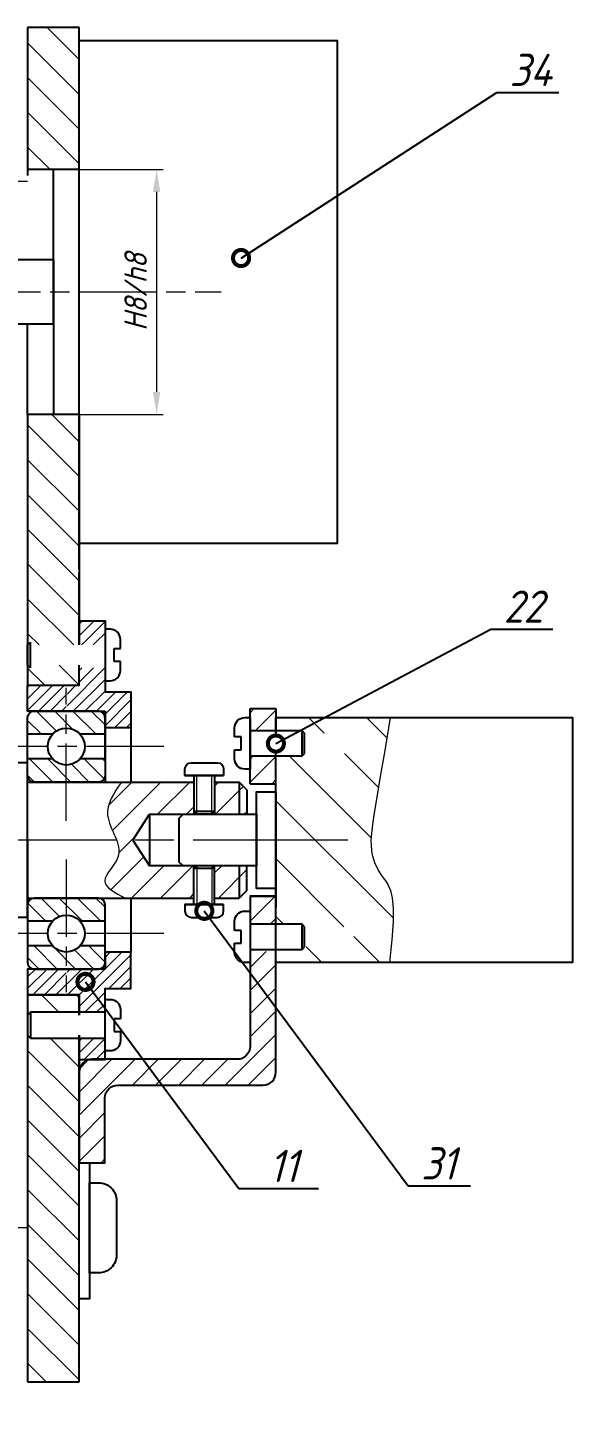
# Model space of a CAD drawing. Header units: millimetres. Extents: x 0 to 841, y 0 to 594.
# Drawn here: x 488.1 to 572.7, y 210.9 to 424.6 of the extents above; entities that cross this region are included whole.
import ezdxf
from ezdxf import colors
from ezdxf.entities.mleader import LeaderData, LeaderLine
from ezdxf.math import Vec2, Vec3

# ---------------------------------------------------------------- set-up
doc = ezdxf.new("R2010")
doc.units = ezdxf.units.MM
doc.linetypes.add('AM_ISO08W050', pattern=[18, 12, -1.5, 3, -1.5])
doc.linetypes.add('AM_ISO08W050x2', pattern=[9, 6, -0.75, 1.5, -0.75])
doc.layers.get('0').update_dxf_attribs({"lineweight": 80})
for name, color, linetype, lineweight in [('AM_0', 7, 'Continuous', 25), ('AM_4', 3, 'Continuous', 9), ('AM_4N', 3, 'Continuous', 9), ('AM_5', 3, 'Continuous', 9), ('AM_7', 4, 'AM_ISO08W050', 9), ('AM_8', 1, 'Continuous', 9), ('основные', 7, 'Continuous', 25), ('тонкие', 2, 'Continuous', 9)]:
    doc.layers.add(name, color=color, linetype=linetype, lineweight=lineweight)
doc.styles.get("Standard").update_dxf_attribs({"font": 'geniso.shx', "oblique": 15})
doc.dimstyles.new('AM_GOST$0', dxfattribs={"dimtxt": 3.5, "dimasz": 3.5, "dimexe": 1, "dimexo": 1, "dimgap": 1.5, "dimtad": 1, "dimtoh": 1, "dimtxsty": 'Standard', "dimcen": 0, "dimclrd": 256, "dimclre": 256, "dimclrt": 2, "dimadec": 0, "dimazin": 2, "dimtp": 0.1, "dimtm": 0.1, "dimtfac": 0.71, "dimtmove": 0, "dimatfit": 3, "dimfxl": 1, "dimtolj": 1, "dimlwd": -1, "dimlwe": -1, "dimarcsym": 1})
pattern_1 = [(44.99999999999999, (-198.7417417440251, 257.127318987011), (-0.4490128060534577, 0.4490128060534578), [])]
pattern_2 = [(315, (-274.5765616065398, 456.5882945482159), (0.7071067811865477, 0.7071067811865475), [])]

# ---------------------------------------------------------------- blocks, each defined once
blk = doc.blocks.new('GENZOON8270P5')
at = {"layer": 'AM_8'}
h = blk.add_hatch(dxfattribs=at)
h.set_pattern_fill('ANSI31', color=256, scale=0.6, angle=270, style=0)
h.set_pattern_definition([(315, (-294.7180121127356, 1469.213407112766), (1.347038418160373, 1.347038418160373), [])])
h.paths.add_polyline_path([(51.62778003275253, 15.66081263605017), (51.62778003275253, 21.24382533795753), (51.62778003275253, 21.52731898701128), (51.62778003275253, 24.52731898701128), (51.62778003275253, 25.54591594820928), (51.62778003275253, 28.92731898701092), (51.62778003275253, 33.52731898701106), (47.62778003275253, 33.52731898701109), (47.62778003275253, 15.6608126360502), (47.85462274169095, 15.87731898699622), (47.85462274169095, 15.6608126360502)])
h.paths.add_polyline_path([(51.62778003275207, 52.52731898701154), (51.62778003275207, 63.52731898701109), (47.62778003275253, 63.52731898701109), (47.62778003275275, 52.52731898701154)])
h.paths.add_polyline_path([(51.62778003275253, 12.52731898701128), (51.62778003275253, 14.09382533794243), (47.85462274169095, 14.09382533794246), (47.85462274169095, 13.87731898699622), (47.62778003275253, 14.09382533794246), (47.62778003275253, 12.52731898701131)])
h.paths.add_polyline_path([(51.62778003275253, -41.47268101298869), (51.62778003275253, -21.75617466204267), (51.62778003275253, -16.25617466204247), (51.62778003275253, -14.82268101297362), (47.85462274169095, -14.82268101297359), (47.62778003275253, -14.60617466202757), (47.62778003275253, -20.18918736393471), (47.62778003275253, -41.47268101298869)])
h.paths.add_polyline_path([(51.62778003275253, -12.82268101297362), (51.62778003275253, -11.47268101298872), (47.62778003275253, -11.47268101298869), (47.62778003275253, -13.03918736391961), (47.85462274169095, -12.82268101297359)])
h.paths.add_polyline_path([(4.018718076483765, -41.47268101298846), (4.018718076483765, -29.57653150981582), (0.01871807648376489, -29.58335869461098), (0.01871807648376489, -35.0358021092843), (0.01871807648376489, -41.47268101298846)])
h.paths.add_polyline_path([(4.018718076483765, -29.57653150981582), (4.018718076483765, -22.45912078278479), (4.018718076483765, -21.45912116351769), (2.018721882820955, -21.45912116351769), (0.01871807648376489, -21.45912116351769), (0.01871807648376489, -29.58335869461098)])
h.paths.add_polyline_path([(4.018718076483765, -17.45912116351769), (4.018718076483765, -16.45912078278479), (4.018718076483765, -13.4695954177962), (0.01871807648376489, -13.4695954177962), (0.01871807648376489, -17.45912116351769), (2.018721882820955, -17.45912116351769)])
h.paths.add_polyline_path([(4.018718076483765, 14.5304045568123), (4.018718076483765, 18.5304041760794), (2.018721882820955, 18.5304041760794), (0.01871807648376489, 18.5304041760794), (0.01871807648376489, 14.5304045568123)])
h.paths.add_polyline_path([(2.018721882820955, 22.5304041760794), (4.018718076483765, 22.5304041760794), (4.018718076483765, 23.5304045568123), (4.018718076483765, 51.59044008330807), (0.01871807648376489, 51.59044008330807), (0.01871807648376489, 46.09044008330807), (0.01871807648376489, 22.5304041760794)])
h.paths.add_polyline_path([(4.018718076483765, 51.59044008330807), (4.018718076483765, 63.52731898701131), (0.01871807648376489, 63.52731898701131), (0.01871807648376489, 51.59044008330807)])
h = blk.add_hatch(dxfattribs=at)
h.set_pattern_fill('ANSI31', color=256, scale=0.2, angle=360, style=0)
h.set_pattern_definition(pattern_1)
h.paths.add_polyline_path([(53.62778003275253, 15.66081263605017), (53.62778003275253, 17.52731898701128), (51.62778003275253, 17.52731898701128), (51.62778003275253, 15.66081263605017)])
h.paths.add_polyline_path([(53.12778003275253, 10.52731898701128, -0.4142135623731056), (53.62778003275253, 10.02731898701128), (53.62778003275253, 9.22731898701133), (55.62778003275253, 9.22731898701133), (55.62778003275253, 12.02731898701128), (53.62778003275253, 12.02731898701128), (53.62778003275253, 12.52731898701128), (53.62778003275253, 13.87731898699619), (51.62778003275253, 13.87731898699619), (51.62778003275253, 12.52731898701128), (50.68099385543087, 12.52731898701128), (50.68099385543087, 10.52731898701128)])
h.paths.add_polyline_path([(53.62778003275253, 15.87731898699619), (53.62778003275253, 17.52731898701128), (51.62778003275253, 17.52731898701128), (51.62778003275253, 15.87731898699619)], flags=16)
h.paths.add_polyline_path([(50.62778003275253, 10.52731898701128), (50.62778003275253, 12.52731898701128), (47.62778003275253, 12.52731898701131), (47.62778003275253, 10.52731898701131)])
h.paths.add_polyline_path([(53.62778003275253, -12.82268101297362), (53.62778003275253, -11.47268101298872), (53.62778003275253, -10.97268101298872), (55.62778003275253, -10.97268101298872), (55.62778003275253, -8.172681012988534), (53.62778003275253, -8.172681012988534), (53.62778003275253, -8.972681012988716, -0.4142135623730951), (53.12778003275253, -9.472681012988716), (50.68099385543087, -9.472681012988716), (50.68099385543087, -11.47268101298872), (51.62778003275253, -11.47268101298872), (51.62778003275253, -12.82268101297362)])
h.paths.add_polyline_path([(53.62778003275253, -16.47268101298872), (53.62778003275253, -14.82268101297362), (51.62778003275253, -14.82268101297362), (51.62778003275253, -16.47268101298872)])
h.paths.add_polyline_path([(50.62778003275253, -11.47268101298872), (50.62778003275253, -9.472681012988716), (47.62778003275253, -9.472681012988687), (47.62778003275253, -11.47268101298869)])
h = blk.add_hatch(dxfattribs=at)
h.set_pattern_fill('ANSI31', color=256, scale=0.2, angle=360, style=0)
h.set_pattern_definition(pattern_1)
h.paths.add_polyline_path([(53.62778003275253, 16.87731898699619), (53.62778003275253, 17.52731898701128), (51.62778003275253, 17.52731898701128), (51.62778003275253, 15.87731898699619), (53.62778003275253, 15.87731898699619)])
h = blk.add_hatch(dxfattribs=at)
h.set_pattern_fill('ANSI31', color=256, scale=0.4, angle=360)
h.set_pattern_definition([(44.99999999999999, (-294.7180121127356, 1469.213407112766), (-0.8980256121069153, 0.8980256121069156), [])])
h.paths.add_polyline_path([(53.62599143446229, -20.47107592774242), (53.62564915206528, -24.48967287436355), (51.62564915932001, -24.48950252515942), (51.62599144171702, -20.47090557853829)])
edge = h.paths.add_edge_path()
edge.add_arc((63.87993354275449, -15.4719492850474), 1.000000000000007, 269.9951198547766, 359.995119854775)
edge.add_line((64.87993353912714, -15.47203445964945), (64.8805600831572, -8.11603850803695))
edge.add_line((64.8805600831572, -8.11603850803695), (65.0344280737396, -8.110443356080538))
edge.add_line((65.0344280737396, -8.110443356080538), (66.88056055358345, -8.110600599680424))
edge.add_line((66.88056055358345, -8.110600599680424), (66.879763182668, -17.47220480159888))
edge.add_arc((65.87976318629546, -17.47211962699691), 0.9999999999998936, 269.9951198547734, 359.9951198547799, ccw=False)
edge.add_line((65.87967801169339, -18.47211962336948), (64.87967801532102, -18.4720344487674))
edge.add_line((64.87967801532102, -18.4720344487674), (54.62616178003904, -18.47116110959917))
edge.add_arc((54.62607660543699, -19.47116110597182), 1.000000000000007, 89.99511985477501, 179.995119854775)
edge.add_line((53.62607660906434, -19.47107593136977), (53.62599143446229, -20.47107592774242))
edge.add_line((53.62599143446229, -20.47107592774242), (51.62599144171702, -20.47090557853829))
edge.add_line((51.62599144171702, -20.47090557853829), (51.62624696552319, -17.4709055894204))
edge.add_arc((52.62624696189582, -17.47099076402242), 0.9999999999999789, 89.9951198547734, 179.9951198547766, ccw=False)
edge.add_line((52.62633213649789, -16.47099076764979), (63.87984836815247, -16.47194928142005))
h.paths.add_polyline_path([(66.88097692074734, -3.822093621375245), (66.88074269059177, -5.972204843313477), (64.90961021120131, -5.972036952888345), (64.88074695657656, -5.922034494290756), (64.88097692800216, -3.821923272171119)])
h.paths.add_polyline_path([(66.88184996041844, 7.027795109530899), (66.88161573026287, 4.977092238296478), (64.88161573751756, 4.977262587500832), (64.88184570894316, 6.977965458916202), (64.9107174810282, 7.027962999956031)])
h.paths.add_polyline_path([(66.82074360678052, 10.72780032766289), (66.87508156676074, 9.027795693280837), (64.91088783023213, 9.027962992701305), (64.88202457560749, 9.077965451298894), (64.88216511370081, 10.72796544531522)])
h = blk.add_hatch(dxfattribs=at)
h.set_pattern_fill('_U', color=256, angle=315, style=0, pattern_type=0)
h.set_pattern_definition(pattern_2)
edge = h.paths.add_edge_path()
edge.add_line((47.62778003275253, 10.02731898701131), (47.62778003275253, 8.734318987011193))
edge.add_line((47.62778003275253, 8.73431898701142), (49.56521191728893, 8.73431898701142))
edge.add_arc((50.62778003275253, 7.777318987011284), 1.429999999999985, 402.0077229335649, 497.9922770664336, ccw=False)
edge.add_line((51.69034814821634, 8.734318987011392), (53.62778003275253, 8.734318987011392))
edge.add_line((53.62778003275253, 8.734318987011392), (53.62778003275253, 10.02731898701128))
edge.add_arc((53.12778003275253, 10.02731898701128), 0.5, 360, 450.0000000000065)
edge.add_line((53.12778003275253, 10.52731898701128), (48.12778003275253, 10.52731898701128))
edge.add_arc((48.12778003275253, 10.02731898701131), 0.5, 450.0000000000065, 540.0000000000065)
h = blk.add_hatch(dxfattribs=at)
h.set_pattern_fill('ANSI31', color=256, angle=270)
h.set_pattern_definition([(315, (-294.7180121127356, 1469.213407112766), (2.245064030267289, 2.245064030267288), [])])
h.paths.add_polyline_path([(72.48129630522749, -6.189187363934735), (72.93364657441703, -6.972681012988716), (72.48129630522749, -7.756174662042696), (66.88129630522735, -7.756174662042696), (66.88129630522735, -8.97268101299008), (75.68085474506529, -8.97268101299008), (75.87734237789573, -7.202144067879345), (75.96657406697545, -5.814081458344191), (75.96564857717135, -4.752753761385094), (75.89166467334962, -3.962421554001622), (75.7617211203767, -3.387345413194481), (75.59291668311926, -2.97178591596392), (75.40235012644371, -2.660003639309963), (75.20712021521649, -2.396259160232859), (75.02184602841498, -2.133720335497202), (74.8512279014576, -1.861184140927463), (74.69748648387417, -1.576354832110866), (74.5628424251945, -1.276936664635997), (74.4495163749475, -0.9606338940905346), (74.35972898266346, -0.6251507760632933), (74.29570089787148, -0.2681915661417236), (74.25965277010118, 0.1125394800853599), (74.25480451751923, 0.530544465820384), (74.28837313284157, 1.044150929427786), (74.36857487742054, 1.722892768060746), (74.50362601260872, 2.636303878874031), (74.70174279975913, 3.853918159021504), (74.97114150022435, 5.445269505657478), (75.32003837535694, 7.479891815935588), (75.75664968650972, 10.02731898700992), (66.88129630522735, 10.02731898700992), (66.88129630522735, 8.810812636065265), (72.48129630522749, 8.810812636065265), (72.93364657441703, 8.027318987011284), (72.48129630522749, 7.243825337957304), (69.09511173175292, 7.243825337957304), (68.88129630522735, 7.027318987011284), (66.88129630522735, 7.027318987011284), (66.88129630522735, -5.972681012988716), (68.88129630522735, -5.972681012988716), (69.0951117317527, -6.189187363934735)])
h = blk.add_hatch(dxfattribs=at)
h.set_pattern_fill('_U', color=256, angle=315, style=0, pattern_type=0)
h.set_pattern_definition(pattern_2)
edge = h.paths.add_edge_path()
edge.add_line((53.62778003275253, 5.527318987011284), (53.62778003275253, 6.820318987011404))
edge.add_line((53.62778003275253, 6.820318987011404), (51.69034814821612, 6.820318987011404))
edge.add_arc((50.62778003275253, 7.777318987011284), 1.429999999999985, 222.0077229335649, 317.9922770664336, ccw=False)
edge.add_line((49.56521191728893, 6.820318987011404), (47.62778003275253, 6.820318987011404))
edge.add_line((47.62778003275253, 6.820318987011433), (47.62778003275253, 5.527318987011313))
edge.add_arc((48.12778003275253, 5.527318987011313), 0.5, 539.9999999999935, 629.9999999999935)
edge.add_line((48.12778003275253, 5.027318987011313), (53.12778003275253, 5.027318987011313))
edge.add_arc((53.12778003275253, 5.527318987011284), 0.5, 270.0000000000065, 359.9999999999935)
h = blk.add_hatch(dxfattribs=at)
h.set_pattern_fill('ANSI31', color=256, scale=0.5, style=0)
h.set_pattern_definition([(45, (-156.8039373912454, -149.6545224893374), (-1.122532015133644, 1.122532015133644), [])])
edge = h.paths.add_edge_path()
edge.add_line((60.5295772905065, 4.652318987010375), (60.5295772905065, 4.867026487010179))
edge.add_line((60.5295772905065, 4.867026487010179), (60.5295772905065, 5.027318987011284))
edge.add_line((60.5295772905065, 5.027318987011284), (54.89894918734495, 5.027318987011284))
edge.add_spline(control_points=[(54.89894918734495, 5.027318987011284), (54.32065360842233, 4.17979623525008), (53.33537039660047, 2.735811585560867), (54.29023774527155, 1.170207644573622), (54.52839980691033, 0.5280831365831489)], knot_values=[0, 0, 0, 0, 2.795877338323656, 4.763534607848302, 4.763534607848302, 4.763534607848302, 4.763534607848302], degree=3, periodic=0)
edge.add_line((54.52839980691033, 0.5280831365831489), (55.77449693866203, 0.5280300686693806))
edge.add_line((55.77449693866203, 0.5280300686693806), (57.08444075661404, 2.52731898700992))
edge.add_line((57.08444075661401, 2.52731898700992), (59.68129630522728, 2.52731898700992))
edge.add_line((59.68129630522731, 2.52731898700992), (60.5295772905065, 2.527318987010148))
edge.add_line((60.5295772905065, 2.527318987010148), (60.5295772905065, 2.742026487010406))
edge.add_line((60.5295772905065, 2.742026487010406), (60.5295772905065, 4.652318987010375))
edge = h.paths.add_edge_path()
edge.add_line((60.5295772905065, -1.687388513006027), (60.5295772905065, -1.472681012989852))
edge.add_line((60.5295772905065, -1.472681012989852), (59.68129630522731, -1.47268101299008))
edge.add_line((59.68129630522731, -1.47268101299008), (57.08444075661404, -1.47268101299008))
edge.add_line((57.08444075661401, -1.47268101299008), (55.77361187329373, 0.528030106361939))
edge.add_line((55.77361187329376, 0.528030106361939), (54.52839980691033, 0.5280831365831489))
edge.add_spline(control_points=[(54.52839980691033, 0.5280831365831489), (54.69488614504274, 0.0792082938613703), (54.92196168675486, -1.046108768168779), (52.81460417687879, -2.739583182801596), (54.41143643182875, -3.561591371270083), (55.21001874375821, -3.972681012988716)], knot_values=[4.763534607848302, 4.763534607848302, 4.763534607848302, 4.763534607848302, 6.139018390817901, 8.229092790612192, 10.32003743882186, 10.32003743882186, 10.32003743882186, 10.32003743882186], degree=3, periodic=0)
edge.add_line((55.21001874375821, -3.972681012988716), (60.52957729050647, -3.972681012988716))
edge.add_line((60.5295772905065, -3.972681012988716), (60.5295772905065, -3.8123885130058))
edge.add_line((60.5295772905065, -3.8123885130058), (60.5295772905065, -3.597681013005996))
edge.add_line((60.5295772905065, -3.597681013005996), (60.5295772905065, -1.687388513006027))
h.paths.add_polyline_path([(64.02778003275262, 5.027318987011284), (62.1295772905064, 5.027318987011284), (62.1295772905064, 4.867026487010179), (62.1295772905064, 4.652318987010375), (62.1295772905064, 2.742026487010406), (62.1295772905064, 2.527318987010602), (64.02778003275262, 2.527318987011114)])
h.paths.add_polyline_path([(64.02778003275262, -1.472681012988886), (62.1295772905064, -1.472681012989398), (62.1295772905064, -1.687388513006027), (62.1295772905064, -3.597681013005996), (62.1295772905064, -3.8123885130058), (62.1295772905064, -3.972681012988716), (64.02778003275262, -3.972681012988716)])
h.paths.add_polyline_path([(64.62778003275253, 4.427318987011375), (64.02778003275262, 5.027318987011284), (64.02778003275262, 2.527318987011114), (64.62778003274866, 2.527318987011284)])
h.paths.add_polyline_path([(64.62778003275253, -1.472681012988716), (64.02778003275262, -1.472681012988886), (64.02778003275262, -3.972681012988716), (64.62778003275253, -3.372681012988579)])
h = blk.add_hatch(dxfattribs=at)
h.set_pattern_fill('_U', color=256, angle=315, style=0, pattern_type=0)
h.set_pattern_definition(pattern_2)
edge = h.paths.add_edge_path()
edge.add_arc((53.12778003275253, -4.472681012988716), 0.4999999999999432, 360.0000000000065, 450.0000000000065)
edge.add_line((53.12778003275253, -3.972681012988716), (48.12778003275253, -3.972681012988716))
edge.add_arc((48.12778003275253, -4.472681012988687), 0.5, 450, 540)
edge.add_line((47.62778003275253, -4.472681012988687), (47.62778003275253, -5.765681012988807))
edge.add_line((47.62778003275253, -5.76568101298858), (49.56521191728871, -5.76568101298858))
edge.add_arc((50.62778003275253, -6.722681012988716), 1.430000000000027, 402.0077229335664, 497.9922770664351, ccw=False)
edge.add_line((51.69034814821612, -5.765681012988608), (53.62778003275253, -5.765681012988608))
edge.add_line((53.62778003275253, -5.765681012988608), (53.62778003275253, -4.472681012988716))
h = blk.add_hatch(dxfattribs=at)
h.set_pattern_fill('_U', color=256, angle=315, style=0, pattern_type=0)
h.set_pattern_definition(pattern_2)
edge = h.paths.add_edge_path()
edge.add_line((49.56521191728871, -7.679681012988596), (47.62778003275253, -7.679681012988596))
edge.add_line((47.62778003275253, -7.679681012988567), (47.62778003275253, -8.972681012988687))
edge.add_arc((48.12778003275253, -8.972681012988687), 0.5000000000000568, 539.9999999999935, 629.9999999999935)
edge.add_line((48.12778003275253, -9.472681012988687), (53.12778003275253, -9.472681012988687))
edge.add_arc((53.12778003275253, -8.972681012988716), 0.5000000000000568, 270, 359.9999999999935)
edge.add_line((53.62778003275253, -8.972681012988716), (53.62778003275253, -7.679681012988596))
edge.add_line((53.62778003275253, -7.679681012988596), (51.69034814821634, -7.679681012988596))
edge.add_arc((50.62778003275253, -6.722681012988716), 1.430000000000027, 222.0077229335649, 317.9922770664351, ccw=False)
at = {"layer": 'AM_0'}
for p, q in [((49.62778003275275, 45.52731898701086), (39.62778003275275, 45.52731898701131)), ((49.62778003275253, 40.52731898701083), (49.62778003275253, 45.52731898701086)), ((49.62778003275253, 45.52731898701086), (49.62778003275275, 40.52731898701083)), ((49.62778003275253, 40.52731898701083), (39.62778003275253, 40.52731898701131)), ((47.62778003275253, 6.527318987011313), (42.81635561005487, 6.527318987011313)), ((47.62778003275253, -5.472681012988687), (42.81635561005487, -5.472681012988687))]:
    blk.add_line(p, q, dxfattribs=at)
at = {"layer": 'AM_4'}
blk.add_lwpolyline([(75.75664968650995, 10.02731898701015), (75.32003837535694, 7.479891815935588), (74.97114150022435, 5.445269505657251), (74.70174279975913, 3.853918159021504), (74.50362601260872, 2.636303878874031), (74.36857487742054, 1.722892768060746), (74.28837313284157, 1.044150929427786), (74.25480451751923, 0.530544465820384), (74.25965277010118, 0.1125394800853599), (74.29570089787148, -0.2681915661417236), (74.35972898266346, -0.6251507760632933), (74.4495163749475, -0.9606338940905346), (74.5628424251945, -1.276936664635997), (74.69748648387417, -1.576354832110866), (74.8512279014576, -1.861184140927463), (75.02184602841498, -2.133720335497202), (75.20712021521649, -2.396259160232859), (75.40235012644371, -2.660003639309963), (75.59291668311926, -2.97178591596392), (75.7617211203767, -3.387345413194481), (75.89166467334962, -3.962421554001622), (75.96564857717135, -4.752753761385094), (75.96657406697545, -5.814081458344191), (75.87734237789573, -7.202144067879345), (75.68085474506529, -8.972681012989852)], dxfattribs=at)
at = {"layer": 'AM_4N'}
for p, q in [((60.74428479050653, 2.527318987010375), (60.74428479050653, 5.527318987010375)), ((61.91486979050637, 2.527318987010375), (61.91486979050637, 5.527318987010375)), ((60.74428479050653, -1.472681013005996), (60.74428479050653, -4.472681013005996)), ((61.91486979050637, -1.472681013005996), (61.91486979050637, -4.472681013005996))]:
    blk.add_line(p, q, dxfattribs=at)
at = {"layer": 'AM_7'}
for p, q in [((47.62778003275253, 51.59044008330693), (0.01871807648376489, 51.59044008330807)), ((72.47153196149202, 0.5273189870112844), (-130.6028885457281, 0.5359673785044379)), ((47.62778003275253, -29.53580210928453), (39.37778003275253, -29.53580210928453))]:
    blk.add_line(p, q, dxfattribs=at)
at = {"layer": 'AM_7', "linetype": 'AM_ISO08W050x2'}
for p, q in [((49.62778003275253, 45.52731898701086), (49.62778003275253, 45.52731898701086)), ((42.62778003275253, 43.02731898701131), (62.62778003275253, 43.02731898701154)), ((50.62778003275253, 2.027318987011284), (50.62778003275253, 12.32377486040875)), ((58.18081543223207, 7.777318987011284), (43.18117227862967, 7.777318987011313)), ((50.62778003275253, 0.5273189870112844), (36.37778003275253, 0.5273189870113129)), ((50.62778003275253, -0.9726810129887156), (50.62778003275253, -11.26913688638618)), ((58.18081543223207, -6.722681012988716), (43.18117227862967, -6.722681012988687)), ((58.18081543223207, -6.722681012988716), (43.18117227862967, -6.722681012988687))]:
    blk.add_line(p, q, dxfattribs=at)
at = {"layer": 'основные'}
for p, q in [((51.62778003275207, 63.52731898701109), (47.62778003275253, 63.52731898701109)), ((51.62778003275253, 52.52731898701154), (47.62778003275253, 52.52731898701154)), ((49.62778003275253, 43.02731898701086), (49.62778003275253, 52.52731898701154)), ((49.62778003275253, 43.02731898701086), (49.62778003275253, 33.52731898701083)), ((47.62778003275253, 33.52731898701109), (47.62778003275253, 40.52731898701086)), ((51.62778003275253, 33.52731898701106), (47.62778003275253, 33.52731898701109)), ((47.62778003275253, 33.52731898701109), (47.62778003275253, 12.52731898701131)), ((51.62778003275253, 33.52731898701106), (49.62778003275253, 33.52731898701106)), ((51.62778003275261, 33.52731898701106), (51.62778003275253, 21.24382533795753)), ((51.62778003275253, 21.24382533795753), (51.62778003275253, 15.66081263605017)), ((47.62778003275253, 15.6608126360502), (47.85462274169095, 15.87731898699622)), ((47.62778003275253, 14.09382533794246), (47.62778003275253, 15.6608126360502)), ((47.85462274169095, 13.87731898699622), (47.85462274169095, 15.87731898699622)), ((54.32778003275257, 14.37731898699619), (54.32778003275257, 15.37731898699619)), ((54.32778003275257, 15.37731898699619), (54.82778003275257, 15.37731898699619)), ((47.85462274169095, 13.87731898699622), (47.62778003275253, 14.09382533794246)), ((51.62778003275253, 12.52731898701128), (51.62778003275253, 14.09382533795744)), ((54.82778003275257, 14.37731898699619), (54.32778003275257, 14.37731898699619)), ((47.62778003275253, 12.52731898701131), (51.62778003275253, 12.52731898701128)), ((64.88216511370081, 4.876646420793008), (64.88216511370081, 10.72796544531522)), ((64.88216511370081, 10.72796544531522), (66.88216510644611, 10.72779509611109)), ((66.88216510644611, 10.72779509611109), (66.88200186878032, 8.811288752115274)), ((53.12778003275253, 10.52731898701128), (51.62778003275253, 10.52731898701128)), ((53.12778003275253, 10.52731898701128), (53.62778003275253, 10.52731898701128)), ((53.62778003275253, 10.52731898701128), (53.62778003275253, 10.02731898701128)), ((53.62778003275253, 10.02731898701128), (53.62778003275253, 5.027318987011284)), ((53.62778003275253, 6.820318987011404), (53.62778003275253, 10.02731898701128)), ((49.56521191728893, 8.734318987011392), (47.62778003275253, 8.73431898701142)), ((53.62778003275253, 8.734318987011392), (51.69034814821634, 8.734318987011392)), ((55.62778003275253, 9.22731898701133), (53.62778003275253, 9.22731898701133)), ((55.62778003275253, 9.22731898701133), (55.62778003275258, 5.027318987011341)), ((64.88129630522735, 9.027318987011284), (68.88129630522735, 9.027318987011284)), ((68.88129630522735, 9.027318987011284), (68.88129630522735, 7.027318987011284)), ((69.09511173175292, 8.810812636065265), (68.88129630522735, 9.027318987011284)), ((69.09511173175292, 7.243825337957304), (69.09511173175292, 8.810812636065265)), ((64.18129630522753, 8.527318987011284), (63.68129630522753, 8.527318987011284)), ((63.68129630522753, 7.527318987011284), (64.18129630522753, 7.527318987011284)), ((64.18129630522753, 7.527318987011284), (64.18129630522753, 8.527318987011284)), ((49.56521191728893, 6.820318987011404), (47.62778003275253, 6.820318987011433)), ((47.62778003275253, -5.472681012988687), (47.62778003275253, 6.527318987011313)), ((53.62778003275253, 6.820318987011404), (51.69034814821612, 6.820318987011404)), ((68.88129630522735, 7.027318987011284), (64.88129630522735, 7.027318987011284)), ((68.88129630522735, 7.027318987011284), (69.09511173175292, 7.243825337957304)), ((59.82957729050645, 5.527318987010375), (60.5295772905065, 5.527318987010375)), ((60.5295772905065, 5.527318987010375), (60.5295772905065, 4.867026487010179)), ((60.5295772905065, 5.527318987010375), (62.1295772905064, 5.527318987010375)), ((62.1295772905064, 5.527318987010375), (62.82957729050645, 5.527318987010375)), ((62.1295772905064, 5.527318987010375), (62.1295772905064, 4.867026487010179)), ((47.62778003275253, 5.027318987011313), (60.5295772905065, 5.027318987011284)), ((60.5295772905065, 4.867026487010179), (60.5295772905065, 4.652318987010375)), ((60.5295772905065, 4.652318987010375), (60.5295772905065, 2.742026487010406)), ((62.1295772905064, 5.027318987011284), (64.02778003275262, 5.027318987011284)), ((62.1295772905064, 4.867026487010179), (62.1295772905064, 4.652318987010375)), ((62.1295772905064, 4.652318987010375), (62.1295772905064, 2.742026487010406)), ((64.62778003275253, 4.427318987011375), (64.02778003275262, 5.027318987011284)), ((64.02778003275262, 5.027318987011284), (64.02778003275262, 2.527318987010148)), ((64.62778003275253, 4.427318987011375), (64.62778003274866, 2.527318987011284)), ((64.88161573751756, 4.876646420793008), (66.88129630522735, 4.876646420793008)), ((55.77442447956747, 0.5279194786862433), (57.08444075661401, 2.52731898700992)), ((57.08444075661401, 2.52731898700992), (57.08444075661401, -1.47268101299008)), ((57.08444075661401, 2.52731898700992), (59.68129630522731, 2.52731898700992)), ((60.5295772905065, 2.742026487010406), (60.74428479050653, 2.527318987010375)), ((62.1295772905064, 2.742026487010406), (60.5295772905065, 2.742026487010406)), ((60.5295772905065, 2.742026487010406), (60.5295772905065, 2.527318987010148)), ((61.91486979050637, 2.527318987010375), (60.74428479050653, 2.527318987010375)), ((62.1295772905064, 2.742026487010406), (61.91486979050637, 2.527318987010375)), ((62.1295772905064, 2.742026487010406), (62.1295772905064, 2.527318987010602)), ((47.62778003275253, 0.5273189870113129), (47.62778003275253, -3.972681012988687)), ((55.77407778553226, 0.5273189870021895), (57.08444075661401, -1.47268101299008)), ((66.88129630522735, 0.5273189870099202), (66.88129630522735, -4.672681012989898)), ((59.68129630522731, -1.47268101299008), (57.08444075661401, -1.47268101299008)), ((60.5295772905065, -1.687388513006027), (60.74428479050653, -1.472681013005996)), ((60.5295772905065, -1.687388513006027), (60.5295772905065, -1.472681012989852)), ((60.5295772905065, -3.597681013005996), (60.5295772905065, -1.687388513006027)), ((62.1295772905064, -1.687388513006027), (60.5295772905065, -1.687388513006027)), ((61.91486979050637, -1.472681013005996), (60.74428479050653, -1.472681013005996)), ((62.1295772905064, -1.687388513006027), (61.91486979050637, -1.472681013005996)), ((62.1295772905064, -1.687388513006027), (62.1295772905064, -1.472681012989398)), ((62.1295772905064, -3.597681013005996), (62.1295772905064, -1.687388513006027)), ((64.02778003275262, -1.472681012989852), (64.02778003275262, -3.972681012988716)), ((64.62778003275253, -3.372681012988579), (64.62778003275253, -1.472681012988716)), ((47.62778003275253, -3.972681012988687), (60.5295772905065, -3.972681012988716)), ((55.62778003275258, -3.972681012988687), (55.62778003275253, -8.172681012988534)), ((60.5295772905065, -3.8123885130058), (60.5295772905065, -3.597681013005996)), ((60.5295772905065, -4.472681013005996), (60.5295772905065, -3.8123885130058)), ((62.1295772905064, -3.8123885130058), (62.1295772905064, -3.597681013005996)), ((62.1295772905064, -4.472681013005996), (62.1295772905064, -3.8123885130058)), ((62.1295772905064, -3.972681012988716), (64.02778003275262, -3.972681012988716)), ((64.62778003275253, -3.372681012988579), (64.02778003275262, -3.972681012988716)), ((64.88161573751756, -3.822008446773168), (66.88129630522735, -3.822008446773168)), ((59.82957729050645, -4.472681013005996), (60.5295772905065, -4.472681013005996)), ((60.5295772905065, -4.472681013005996), (62.1295772905064, -4.472681013005996)), ((62.1295772905064, -4.472681013005996), (62.82957729050645, -4.472681013005996)), ((49.56521191728871, -5.765681012988608), (47.62778003275253, -5.76568101298858)), ((53.62778003275253, -5.765681012988608), (51.69034814821612, -5.765681012988608)), ((64.88129630522735, -5.972681012988716), (68.88129630522735, -5.972681012988716)), ((68.88129630522735, -5.972681012988716), (68.88129630522735, -7.972681012988716)), ((69.0951117317527, -6.189187363934735), (68.88129630522735, -5.972681012988716)), ((69.0951117317527, -7.756174662042696), (69.0951117317527, -6.189187363934735)), ((64.18129630522753, -6.472681012988716), (63.68129630522753, -6.472681012988716)), ((63.68129630522753, -7.472681012988716), (64.18129630522753, -7.472681012988716)), ((64.18129630522753, -7.472681012988716), (64.18129630522753, -6.472681012988716)), ((49.56521191728893, -7.679681012988596), (47.62778003275253, -7.679681012988567)), ((53.62778003275253, -7.679681012988596), (51.69034814821634, -7.679681012988596)), ((68.88129630522735, -7.972681012988716), (64.88129630522735, -7.972681012988716)), ((68.88129630522735, -7.972681012988716), (69.0951117317527, -7.756174662042696)), ((53.62778003275253, -9.475573845368245), (53.07848828678925, -9.475573845368245)), ((53.62778003275253, -8.972681012988716), (53.62778003275253, -9.475573845368245)), ((47.62778003275253, -11.47268101298869), (47.62778003275253, -20.18918736393471)), ((51.62778003275253, -11.47268101298872), (47.62778003275253, -11.47268101298869)), ((51.62778003275253, -11.47268101298872), (51.62778003275253, -13.03918736391964)), ((51.62778003275253, -13.03918736391964), (51.62778003275253, -11.47268101298872)), ((47.85462274169095, -12.82268101297359), (47.62778003275253, -13.03918736391961)), ((47.62778003275253, -13.03918736391961), (47.62778003275253, -14.60617466202757)), ((53.62778003275253, -12.82268101297362), (47.85462274169095, -12.82268101297359)), ((47.85462274169095, -12.82268101297359), (47.85462274169095, -14.82268101297359)), ((54.82778003275234, -13.32268101297362), (54.32778003275234, -13.32268101297362)), ((54.32778003275234, -13.32268101297362), (54.32778003275234, -14.32268101297362)), ((47.62778003275253, -14.60617466202757), (47.85462274169095, -14.82268101297359)), ((47.85462274169095, -14.82268101297359), (53.62778003275253, -14.82268101297362)), ((51.62778003275253, -16.25617466204247), (51.62778003275253, -14.6061746620276)), ((51.62778003275253, -14.6061746620276), (51.62778003275253, -14.68918736393474)), ((54.32778003275234, -14.32268101297362), (54.82778003275234, -14.32268101297362)), ((51.62778003275253, -21.75617466204267), (51.62778003275253, -16.25617466204247)), ((47.62778003275253, -20.18918736393471), (47.62778003275253, -41.47268101298869)), ((51.62778003275253, -41.47268101298869), (51.62778003275253, -21.75617466204267)), ((47.62778003275253, -41.47268101298869), (51.62778003275253, -41.47268101298869))]:
    blk.add_line(p, q, dxfattribs=at)
for points in [[(47.62778003275253, 63.52731898701109), (47.62778003275275, 52.05361157381049)], [(51.62778003275253, 52.52731898701154), (51.62778003275207, 63.52731898701109)], [(51.62778003275253, 21.52731898701128), (51.62778003275253, 24.52731898701128)], [(51.62778003275253, 17.52731898701128), (51.62778003275253, 19.52731898701128), (51.62778003275253, 21.24382533795753)], [(47.62778003275253, 10.52731898701131), (47.62778003275253, 12.52731898701131), (51.62778003275253, 12.52731898701128), (51.62778003275253, 14.09382533794243)], [(66.88129630522735, 8.810812636065265), (66.88129630522735, 10.02731898700992), (89.88129630522735, 10.02731898700992), (89.88129630522735, -8.97268101299008), (66.88129630522735, -8.97268101299008), (66.88129630522735, 7.243825337957304)], [(59.38129630522735, -0.3566556092098665), (59.38129630522735, 2.227318987009966), (59.68129630522731, 2.52731898700992), (64.62778003275253, 2.527318987011284)], [(64.62778003274866, 2.527318987011284), (65.38129630522735, 2.52731898700992), (65.38129630522735, -1.47268101299008), (64.62778003275639, -1.472681012988716)], [(64.62778003275639, -1.472681012988716), (59.68129630522731, -1.47268101299008), (59.38129630522735, -1.172681012989898), (59.38129630522735, -0.3566556092098665)], [(47.62778003275253, -9.472681012988687), (47.62778003275253, -11.47268101298869), (51.62778003275253, -11.47268101298872), (51.62778003275253, -13.03918736391964)], [(51.62778003275253, -16.47268101298872), (51.62778003275253, -18.47268101298872), (51.62778003275253, -20.18918736393474)], [(51.62778003275253, -21.75617466204267), (51.62778003275253, -23.47268101298869)], [(52.43540557641563, -24.48957149584027), (52.43540557641563, -35.03580210928453), (51.63540557641545, -35.03580210928453), (51.63540557641545, -24.48950335615837)]]:
    blk.add_lwpolyline(points, dxfattribs=at)
for points in [[(51.62778003275253, 62.52731898701143), (71.62778003275253, 62.52731898701143), (71.62778003275253, 23.52731898701143), (51.62778003275253, 23.52731898701143)], [(66.88129630522735, 4.27731898700992), (66.88129630522735, -3.22268101299008), (65.38129630522735, -3.22268101299008), (65.38129630522735, 4.27731898700992)]]:
    blk.add_lwpolyline(points, close=True, dxfattribs=at)
for points in [[(51.62778003275253, 15.66081263605017), (51.62778003275253, 17.52731898701128), (53.62778003275253, 17.52731898701128), (53.62778003275253, 12.52731898701128), (53.62778003275253, 12.02731898701128), (55.62778003275253, 12.02731898701128), (55.62778003275253, 9.22731898701133), (53.62778003275253, 9.22731898701133), (53.62778003275253, 10.02731898701128, 0.4142135623730825), (53.12778003275253, 10.52731898701128), (47.62778003275253, 10.52731898701131), (47.62778003275253, 12.52731898701131)], [(54.82778003275257, 15.37731898699619), (54.82778003275257, 16.07731898699623, 0.414213562373095), (54.02778003275262, 16.87731898699619), (53.62778003275253, 16.87731898699619), (53.62778003275253, 12.87731898699619), (54.02778003275262, 12.87731898699619, 0.414213562373095), (54.82778003275257, 13.67731898699637), (54.82778003275257, 14.37731898699619)], [(47.62778003275253, 5.527318987011313), (47.62778003275253, 10.02731898701131, -0.4142135623730692), (48.12778003275253, 10.52731898701131), (53.12778003275253, 10.52731898701128, -0.4142135623730552), (53.62778003275253, 10.02731898701128), (53.62778003275253, 5.527318987011284, -0.4142135623730951), (53.12778003275253, 5.027318987011284), (48.12778003275253, 5.027318987011313, -0.4142135623730951), (47.62778003275253, 5.527318987011313, -1.655741125145663)], [(63.68129630522753, 8.527318987011284), (63.68129630522753, 9.22731898701133, -0.414213562373095), (64.48129630522749, 10.02731898701128), (64.88129630522735, 10.02731898701128), (64.88129630522735, 6.027318987011284), (64.48129630522749, 6.027318987011284, -0.414213562373095), (63.68129630522753, 6.827318987011466), (63.68129630522753, 7.527318987011284)], [(47.62778003275253, -4.472681012988687), (47.62778003275253, -8.972681012988687, 0.4142135623730692), (48.12778003275253, -9.472681012988687), (53.12778003275253, -9.472681012988716, 0.4142135623730552), (53.62778003275253, -8.972681012988716), (53.62778003275253, -4.472681012988716, 0.4142135623730951), (53.12778003275253, -3.972681012988716), (48.12778003275253, -3.972681012988687, 0.4142135623730951), (47.62778003275253, -4.472681012988687, 1.655741125145663)], [(66.88072424974939, -6.188711193474148), (66.88097692074734, -3.822093621375245), (64.88097692800216, -3.821923272171119), (64.87993353912714, -15.47203445964945, -0.4142135623730988), (63.87984836815247, -16.47194928142005), (52.62633213649789, -16.47099076764979, 0.414213562373095), (51.62624696552319, -17.47090558942037), (51.62599144171702, -20.47090557853829)], [(63.68129630522753, -6.472681012988716), (63.68129630522753, -5.77268101298867, -0.414213562373095), (64.48129630522749, -4.972681012988716), (64.88129630522735, -4.972681012988716), (64.88129630522735, -8.972681012988716), (64.48129630522749, -8.972681012988716, -0.414213562373095), (63.68129630522753, -8.172681012988534), (63.68129630522753, -7.472681012988716)], [(51.62778003275253, -14.6061746620276), (51.62778003275253, -16.47268101298872), (53.62778003275253, -16.47268101298872), (53.62778003275253, -11.47268101298872), (53.62778003275253, -10.97268101298872), (55.62778003275253, -10.97268101298872), (55.62778003275253, -8.172681012988534), (53.62778003275253, -8.172681012988534), (53.62778003275253, -8.972681012988716, -0.4142135623730825), (53.12778003275253, -9.472681012988716), (47.62778003275253, -9.472681012988687), (47.62778003275253, -11.47268101298869)], [(51.62582109251289, -22.47090557128359), (51.62564915932001, -24.48950252515942), (53.62564915206528, -24.48967287436355), (53.62607660906434, -19.47107593136977, -0.414213562373095), (54.62616178003904, -18.47116110959919), (64.87967801532102, -18.4720344487674), (65.87967801169339, -18.47211962336948, 0.414213562373095), (66.87976318266806, -17.47220480159888), (66.88059078222989, -7.75569848589808)], [(54.82778003275234, -14.32268101297362), (54.82778003275234, -15.02268101297366, -0.414213562373095), (54.02778003275262, -15.82268101297362), (53.62778003275253, -15.82268101297362), (53.62778003275253, -11.82268101297362), (54.02778003275262, -11.82268101297362, -0.414213562373095), (54.82778003275234, -12.62268101297357), (54.82778003275234, -13.32268101297362)]]:
    blk.add_lwpolyline(points, format="xyb", dxfattribs=at)
for points in [[(62.82957729050645, 5.527318987010375), (59.82957729050645, 5.527318987010375), (59.82957729050645, 6.027318987010375, -0.414213562373095), (60.32957729050645, 6.527318987010375), (62.32957729050645, 6.527318987010375, -0.414213562373095), (62.82957729050645, 6.027318987010375)], [(62.82957729050645, -4.472681013005996), (59.82957729050645, -4.472681013005996), (59.82957729050645, -4.972681013005996, 0.414213562373095), (60.32957729050645, -5.472681013005996), (62.32957729050645, -5.472681013005996, 0.414213562373095), (62.82957729050645, -4.972681013005996)], [(52.42778003275248, -26.03580210928453), (53.12778003275253, -26.03580210928453, -0.414213562373095), (54.52778003275262, -27.4358021092844), (54.52778003275262, -31.63580210928467, -0.414213562373095), (53.12778003275253, -33.03580210928453), (52.42778003275248, -33.03580210928453)]]:
    blk.add_lwpolyline(points, format="xyb", close=True, dxfattribs=at)
for centre in [(50.62778003275253, 7.777318987011284), (50.62778003275253, -6.722681012988716)]:
    blk.add_circle(centre, 1.430000000000007, dxfattribs=at)
blk.add_arc((53.12778003275253, 10.02731898701128), 0.5, 0, 90, dxfattribs=at)
blk.add_arc((53.12778003275253, 10.02731898701128), 0.5, 0, 90, dxfattribs=at)
at = {"layer": 'тонкие'}
blk.add_spline([(54.89894918734495, 5.027318987011284), (53.83242639278166, 2.442854009568435), (54.6323182661593, -0.8031843586238949), (53.61023410682361, -2.626301186452139), (55.21001874375821, -3.972681012988716)], degree=3, dxfattribs=at)
blk = doc.blocks.new('*D36')
at = {"layer": 'AM_5', "linetype": 'ByBlock', "transparency": 16777216}
for p, q in [((495.2867923925909, 402.5680965887509), (509.1495976623823, 402.5680965887509)), ((508.1495976623823, 399.0680965887509), (508.1495976623823, 368.0680965887498)), ((495.1495976623721, 364.5680965887498), (509.1495976623823, 364.5680965887498))]:
    blk.add_line(p, q, dxfattribs=at)
at = {"layer": 'AM_5', "transparency": 16777216}
for points in [[(507.566264329049, 399.0680965887509), (508.7329309957156, 399.0680965887509), (508.1495976623823, 402.5680965887509)], [(507.566264329049, 368.0680965887498), (508.7329309957157, 368.0680965887498), (508.1495976623823, 364.5680965887498)]]:
    blk.add_solid(points, dxfattribs=at)
at = {"layer": 'Defpoints', "color": 0, "transparency": 16777216}
for p in [(494.2867923925909, 402.5680965887509), (494.1495976623721, 364.5680965887498), (508.1495976623823, 364.5680965887498)]:
    blk.add_point(p, dxfattribs=at)
at = {"layer": 'AM_5', "color": 2, "transparency": 16777216, "insert": (504.8995976623823, 383.5680965887501), "char_height": 3.5, "attachment_point": 5, "rotation": 90}
blk.add_mtext('\\A1;H8/h8', dxfattribs=at)
blk = doc.blocks.new('_DotSmall')
at = {"color": 0, "linetype": 'ByBlock', "const_width": 0.5}
blk.add_lwpolyline([(-0.0625, 0, 1), (0.0625, 0, 1)], format="xyb", close=True, dxfattribs=at)

msp = doc.modelspace()

# ---------------------------------------------------------------- block references
at = {"layer": 'AM_0', "xscale": 2, "yscale": 2, "zscale": 2}
msp.add_blockref('GENZOON8270P5', (392.8940375968668, 297.5134586147276), dxfattribs=at)

# ---------------------------------------------------------------- dimensions: what is measured, and where the dimension line sits
at = {"layer": 'AM_5'}
dim = msp.add_linear_dim(base=(508.1495976623823, 364.5680965887498), p1=(494.2867923925907, 402.5680965887507), p2=(494.1495976623719, 364.5680965887497), angle=90, text='H8/h8', dimstyle='AM_GOST$0', override={"dimpost": '', "dimtp": 0.1, "dimtm": 0.1, "dimtdec": 3, "dimtzin": 8}, dxfattribs=at)
dim.commit()
dim.dimension.update_dxf_attribs({"geometry": '*D36', "text_midpoint": (504.8995976623823, 383.5680965887501)})

# ---------------------------------------------------------------- leaders
at = {"layer": 'AM_4'}
ml = msp.add_multileader_mtext('Standard', dxfattribs=at)
ml.set_content('34', color=256)
ml.set_leader_properties()
ml.set_arrow_properties(name='DOTSMALL')
ml.build(insert=Vec2(0, 0))
ml.multileader.update_dxf_attribs({"text_left_attachment_type": 6, "text_right_attachment_type": 6, "dogleg_length": 0, "arrow_head_size": 5})
ctx = ml.context
ctx.base_point, ctx.char_height, ctx.arrow_head_size, ctx.plane_origin = Vec3(560.9049149794573, 414.4967041594602), 5, 5, Vec3(521.259751915255, 388.8294030615052)
ctx.left_attachment, ctx.right_attachment = 6, 6
notes = []
notes.append((ctx, [(0, (1, 1, 0), (560.9049149794573, 414.4967041594602), (1, 0), 0, [(0, [(521.259751915255, 388.8294030615052)], 0, [])])]))
ctx.mtext.insert, ctx.mtext.flow_direction = Vec3(562.9049149794573, 420.4967041594602), 5
ml = msp.add_multileader_mtext('Standard', dxfattribs=at)
ml.set_content('22', color=256)
ml.set_leader_properties()
ml.set_arrow_properties(name='DOTSMALL')
ml.build(insert=Vec2(0, 0))
ml.multileader.update_dxf_attribs({"text_left_attachment_type": 6, "text_right_attachment_type": 6, "dogleg_length": 0, "arrow_head_size": 5})
ctx = ml.context
ctx.base_point, ctx.char_height, ctx.arrow_head_size, ctx.plane_origin = Vec3(559.9821649267979, 331.2672048819298), 5, 5, Vec3(526.6566302073215, 313.5377672513947)
ctx.left_attachment, ctx.right_attachment = 6, 6
notes.append((ctx, [(0, (1, 1, 0), (559.9821649267979, 331.2672048819298), (1, 0), 0, [(0, [(526.6566302073215, 313.5377672513947)], 0, [])])]))
ctx.mtext.insert, ctx.mtext.flow_direction = Vec3(561.9821649267979, 337.2672048819298), 5
ml = msp.add_multileader_mtext('Standard', dxfattribs=at)
ml.set_content('31', color=256)
ml.set_leader_properties()
ml.set_arrow_properties(name='DOTSMALL')
ml.build(insert=Vec2(0, 0))
ml.multileader.update_dxf_attribs({"text_left_attachment_type": 6, "text_right_attachment_type": 6, "dogleg_length": 0, "arrow_head_size": 5})
ctx = ml.context
ctx.base_point, ctx.char_height, ctx.arrow_head_size, ctx.plane_origin = Vec3(547.1849098177863, 244.9335656746168), 5, 5, Vec3(740.8106421776457, 419.2648971598716)
ctx.left_attachment, ctx.right_attachment = 6, 6
notes.append((ctx, [(1, (1, 1, 0), (547.1849098177863, 244.9335656746168), (1, 0), 0, [(0, [(515.5531921778784, 287.5969047471102)], 0, [])])]))
ctx.mtext.insert, ctx.mtext.flow_direction = Vec3(549.1849098177863, 250.9335656746168), 5
ml = msp.add_multileader_mtext('Standard', dxfattribs=at)
ml.set_content('11', color=256)
ml.set_leader_properties()
ml.set_arrow_properties(name='DOTSMALL')
ml.build(insert=Vec2(0, 0))
ml.multileader.update_dxf_attribs({"text_left_attachment_type": 6, "text_right_attachment_type": 6, "arrow_head_size": 5})
ctx = ml.context
ctx.base_point, ctx.char_height, ctx.arrow_head_size, ctx.plane_origin = Vec3(523.595444537451, 244.5437424420112), 5, 5, Vec3(497.1247872265277, 276.5800607735356)
ctx.left_attachment, ctx.right_attachment = 6, 6
notes.append((ctx, [(0, (1, 1, 0), (520.8879048423252, 244.5437424420112), (1, 0), 2.707539695125888, [(0, [(497.1247872265277, 276.5800607735356)], 0, [])])]))
ctx.mtext.insert, ctx.mtext.flow_direction = Vec3(525.595444537451, 250.5437424420112), 5
ml = msp.add_multileader_mtext('Standard', dxfattribs=at)
ml.set_content('7', color=256)
ml.set_leader_properties()
ml.set_arrow_properties(name='DOTSMALL')
ml.build(insert=Vec2(0, 0))
ml.multileader.update_dxf_attribs({"text_left_attachment_type": 6, "text_right_attachment_type": 6, "dogleg_length": 0, "arrow_head_size": 5})
ctx = ml.context
ctx.base_point, ctx.char_height, ctx.arrow_head_size, ctx.plane_origin = Vec3(492.858463183834, 191.7435790390217), 5, 5, Vec3(466.3838694358167, 233.3688030603874)
ctx.left_attachment, ctx.right_attachment = 6, 6
notes.append((ctx, [(0, (1, 1, 0), (492.858463183834, 191.7435790390217), (1, 0), 0, [(0, [(466.3838694358167, 233.3688030603874)], 0, [])])]))
ctx.mtext.insert, ctx.mtext.flow_direction = Vec3(494.858463183834, 197.7435790390217), 5
for ctx, leaders in notes:
    for number, flags, end, landing, length, lines in leaders:
        leader = LeaderData()
        leader.index, (leader.has_last_leader_line, leader.has_dogleg_vector, leader.attachment_direction) = number, flags
        leader.last_leader_point, leader.dogleg_vector, leader.dogleg_length = Vec3(end), Vec3(landing), length
        for number, points, colour, breaks in lines:
            line = LeaderLine()
            line.index, line.vertices, line.color, line.breaks = number, Vec3.list(points), colors.encode_raw_color(colour), breaks
            leader.lines.append(line)
        ctx.leaders.append(leader)

doc.saveas('drawing.dxf')
